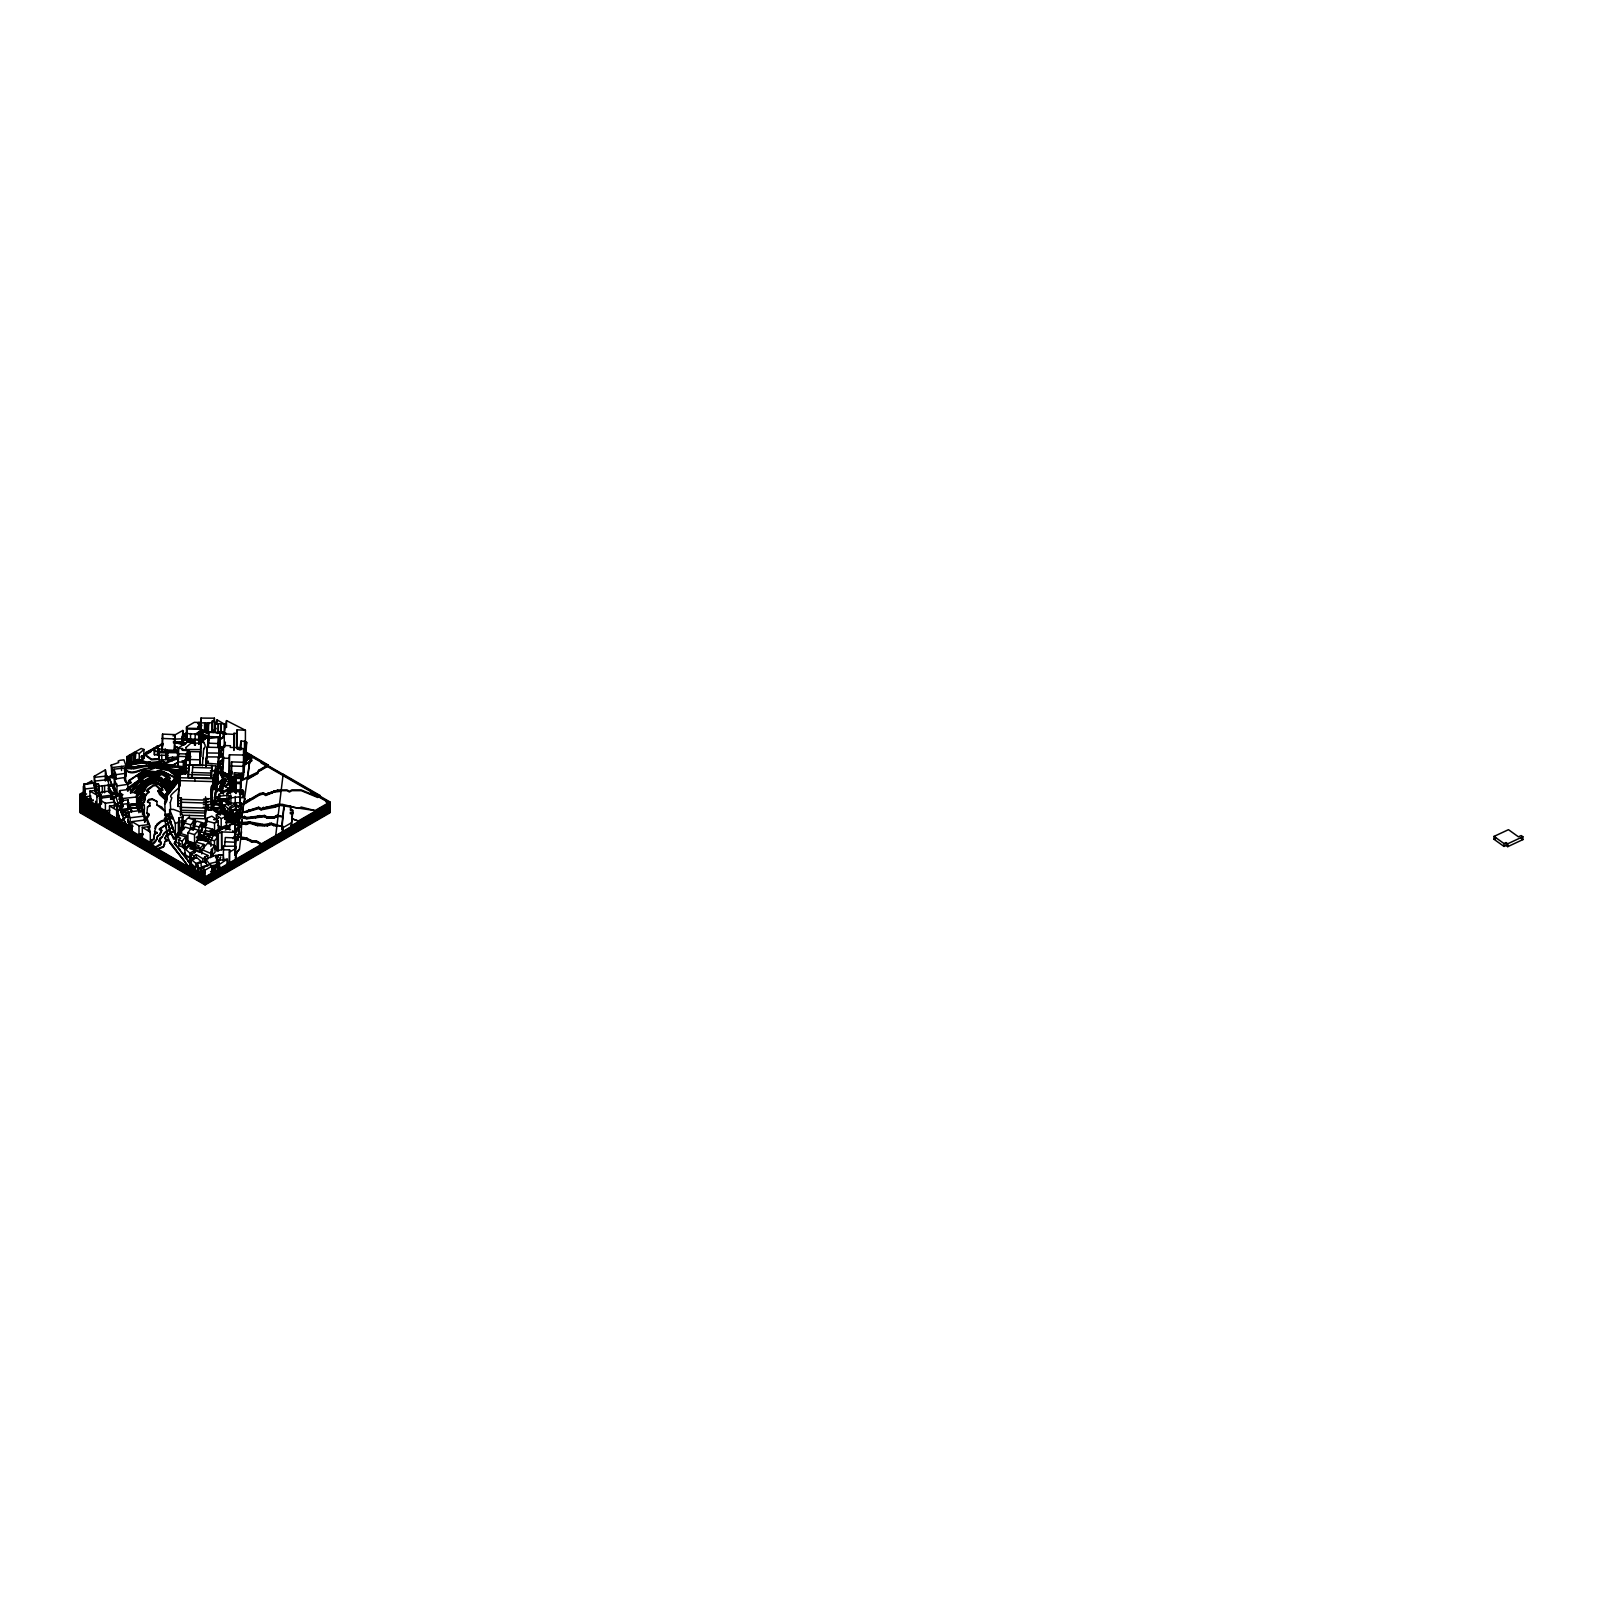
<?xml version="1.0" encoding="UTF-8"?>
<svg xmlns="http://www.w3.org/2000/svg" width="1603" height="1603" viewBox="0 0 1603 1603"><rect width="100%" height="100%" fill="white"/><g stroke="black" fill="none" stroke-linecap="round" stroke-linejoin="round"><path stroke-width="1.5" d="M139.421 806.008L137.057 804.646L139.421 806.008L139.421 808.333L137.557 808.673L136.035 805.127L128.821 806.008L128.721 808.112L128.821 804.566L136.035 803.684L137.778 807.752L130.785 808.193L129.262 805.888M141.244 809.134L141.244 806.65M141.785 811.819L142.487 805.688C135.373 802.342 145.392 796.751 140.082 803.985M144.35 807.872L144.35 805.327L141.986 803.965M144.51 807.972L143.949 813.102M147.496 806.97L149.86 805.608L147.496 806.97L146.895 813.502L149.259 814.865L146.775 819.033L146.314 817.209L149.259 814.144L147.155 812.961M149.86 806.329L149.86 802.863L147.496 801.5L148.678 799.456L152.225 798.775L156.954 801.5L152.225 799.496L148.678 800.178L147.496 802.221L149.86 802.863M156.954 804.946L161.683 806.97L165.089 811.459L156.954 804.946L156.954 801.5M164.448 844.941L164.448 843.759L163.386 847.065L158.216 849.209L80.15 803.404M190.076 865.921L194.805 868.646L190.076 866.642L190.076 859.729L192.38 858.346L190.076 859.729M190.076 866.642L190.076 865.38L194.805 867.924L194.805 871.772L194.805 870.509L80.15 804.125M222.957 773.928L222.957 775.992L227.766 775.471L227.546 773.788L222.957 773.928L222.657 780.501M141.465 755.995L143.909 756.897C134.051 766.174 158.697 762.487 163.266 761.906L165.63 763.268L175.609 759.341L167.714 760.062L167.754 751.186L177.592 751.326L177.592 753.49M199.754 725.698L199.754 727.602L197.63 727.642M199.754 722.392L199.754 723.574L197.63 723.614L199.754 722.392L199.754 728.323M208.63 731.79L212.197 731.95L212.197 722.873L208.63 722.713L207.568 732.771L200.956 731.97L200.996 727.181M214.381 722.733L214.361 718.184L200.996 718.084L200.956 722.893L204.563 722.853L204.543 732.09M236.142 783.426L236.122 790.96L239.067 791.06M201.557 729.205L200.836 733.914L190.517 733.954L187.01 733.352L186.89 729.004L201.557 729.205L200.916 748.481M189.835 751.587L189.695 765.092L189.655 759.521L199.814 759.782L200.315 751.787L189.835 751.587L189.835 759.021M200.756 750.485L200.595 756.977L200.896 731.068M178.494 757.798L177.472 758.379L177.592 751.326M154.409 754.793L154.529 747.659L157.735 747.779L157.735 751.366L157.475 754.893L154.409 754.793L154.529 747.659M241.953 819.614L240.811 838.569L246.842 839.331L251.571 842.056L256.3 842.056L261.549 845.082L261.549 843.819L329.998 804.125L325.69 801.64M166.291 755.013L166.411 749.703L158.797 748.882L158.757 757.217L158.797 748.882M212.197 731.95L212.337 730.066L214.261 730.006L214.381 718.184M200.074 764.912L200.315 751.787M166.131 755.314L166.291 751.466L158.757 751.326L158.998 759.822L161.803 759.922L161.763 755.253L166.131 755.314L166.131 759.642L161.803 759.922M166.131 759.642L166.291 755.794M166.291 755.153L167.734 755.514L166.291 755.875L166.411 749.703M234.88 845.522L235.2 824.082L229.55 824.683L229.309 828.791L219.751 827.328L219.751 832.278M185.928 759.682L183.584 761.285L183.383 766.535L177.813 766.214L178.193 756.335L185.868 756.636L185.928 764.01L183.383 766.535M235.18 787.674C228.528 791.722 239.669 787.975 232.816 786.312L232.054 780.601M138.539 801.781L138.499 803.063L141.244 798.454L138.86 799.817L138.499 802.342L138.74 805.127L141.104 806.489M176.771 780.561L165.49 794.347L166.993 795.068L166.351 797.392L160.4 791.842C167.934 783.426 145.613 777.635 144.591 790.179L141.745 792.443L144.11 793.826L142.627 800.699M144.651 799.136L144.53 800.478L145.913 794.407L148.839 791.802L147.075 789.618L153.407 785.069L155.932 784.989L160.38 789.097L158.016 791.181L159.579 794.527L165.59 800.057L166.993 795.789L165.49 795.068L176.771 781.282M144.651 799.857L144.791 796.871M206.166 766.134L206.426 761.225L208.39 761.185M218.429 766.515L218.629 756.977L206.426 756.897L206.046 763.188L217.768 764.07L218.709 762.006L218.91 766.535M182.602 742.61L185.547 743.892L182.602 742.61L182.722 739.845L182.602 742.069L185.547 743.351M186.509 728.243L186.609 726.8L194.344 722.332L198.752 722.432L198.592 728.483L186.509 728.243L186.509 734.735L186.609 732.571L182.502 735.657L186.95 733.092M195.145 734.274L200.916 735.356L201.257 730.307L195.145 734.274L195.145 745.215M144.35 805.327L141.986 804.686L144.41 801.72L142.046 803.824M144.41 802.442L144.53 799.757M222.276 775.812L223.659 745.515L230.451 745.736L230.231 747.379L241.191 747.86L244.317 749.563L243.716 772.786L244.317 749.563M235.982 779.118L231.213 778.998L231.513 761.886L243.496 762.287L243.115 779.318L243.496 774.53L238.707 774.389M243.716 755.033L229.429 754.793L229.069 776.092L229.429 771.103L231.654 771.123L231.213 776.834L233.257 776.894L232.054 779.278M231.453 773.488L231.213 778.277L235.982 778.397M178.354 760.243L178.735 748.421L182.702 748.501L182.542 750.364L188.493 750.545L188.072 760.523L188.493 750.545M177.813 766.214L178.193 759.942M178.735 753.47L177.572 757.598M212.197 722.873L212.337 720.969L214.261 720.929M218.509 737.4L218.008 743.552L208.15 743.151L208.49 738.522L218.509 737.4L218.509 745.555M202.379 765.873L202.9 758.059M205.825 766.394L206.426 758.139M157.475 754.893L157.735 747.779M234.539 839.772L235.2 824.082M240.47 782.324L240.791 778.477L236.142 778.397L236.122 782.164L240.47 782.324L240.089 805.267L240.65 791.301L235.14 791.101L226.985 793.345L226.985 801.921L229.069 804.446L229.069 795.869L226.985 793.345M240.47 791.842L241.632 773.287L234.419 772.706L234.479 783.466L240.891 783.607L241.632 773.287M201.477 736.518L200.836 740.185L187.01 739.624L186.89 734.855L182.922 735.997L186.89 735.577L186.609 726.8M239.408 797.513L243.255 797.613L243.496 791.161L237.705 791M243.255 797.613L243.496 791.161M202.9 758.78L203.721 748.381M206.426 763.369L207.027 747.218L219.351 747.499L217.888 769.801M206.547 759.421L207.248 748.481M234.539 832.358L221.615 831.917L221.675 849.73L216.946 850.872L217.227 830.434L219.771 830.254L219.751 827.328M216.946 850.872L217.227 847.727M222.957 778.277L221.094 775.251L223.659 756.756M230.171 776.193L231.153 784.528L230.171 776.193L227.666 774.61L230.031 773.247L229.309 771.564L229.069 773.788M235.18 788.395L232.816 787.033L232.054 781.322M181.339 806.509L177.813 806.389L179.736 773.968L185.026 774.129L185.868 764.972L201.036 765.433M179.736 779.739L177.813 800.618L181.339 800.739L180.458 809.355L181.379 808.874M178.654 794.226L177.813 803.504L181.339 803.624L180.538 815.166L180.538 812.28L205.224 813.042L206.026 801.5L211.315 801.66L213.259 777.896L215.022 777.936L215.864 768.779M179.316 787.273L179.736 782.625M177.813 806.389L178.654 797.112M206.026 798.615L206.026 804.385L211.315 804.546L211.315 798.775L206.026 798.615L205.885 803.023L181.199 802.261L181.339 797.853L177.813 797.733M185.407 772.947L185.868 767.857M185.567 774.129L185.868 770.742M188.272 774.53L189.174 764.731L212.097 765.453L211.195 778.116L188.272 777.415L188.272 774.53L211.195 775.231L212.097 765.453M188.272 777.415L189.174 764.731M192.841 764.851L191.939 777.535L192.14 775.371M189.354 815.426L189.354 818.311L205.224 818.812L205.986 804.886M203.321 804.626L208.029 804.766L207.789 809.876L211.315 809.996L211.796 804.886M210.714 794.988L211.496 786.492L215.022 786.592L215.864 774.55M210.714 797.873L211.496 786.492M211.957 785.33L211.756 793.144L212.097 786.512M212.918 778.737L179.396 777.695L179.396 780.581L212.918 781.603L215.864 765.893L210.915 765.733M211.315 804.546L213.259 783.667L215.022 783.707M206.026 807.471L211.315 807.631L213.259 775.01M215.864 771.664L215.022 780.821L213.259 780.781M211.496 789.377L215.022 789.478L215.864 765.893M235.962 793.545L236.102 789.818L242.654 789.918L242.654 792.082M235.962 792.824L236.102 791.261M207.248 749.202L208.19 738.783M203.721 749.102C208.51 743.912 199.674 740.967 204.322 742.409M218.709 762.006L218.429 760.022M220.212 752.188L221.855 753.43L221.855 757.037L220.112 756.716L221.935 746.597L221.815 750.745L222.016 749.503M220.112 756.716L220.673 755.314M229.369 770.863L231.654 771.845L231.453 774.209M241.191 748.922L237.144 748.361M241.231 774.81L240.911 778.036L236.142 777.816L236.142 774.63L241.231 774.81L240.911 787.554M229.069 795.869L230.892 795.93L230.692 797.953L240.089 796.691M235.32 805.107L235.14 806.69L235.32 796.511M281.787 825.986L282.769 829.633L281.787 825.986L283.871 806.089L290.744 806.329L290.744 809.936M281.787 829.593L283.871 808.253M198.852 733.493L205.024 735.396L201.457 737.781M198.612 742.95L204.984 739.344L204.162 734.875M241.953 819.794L241.492 822.519L232.655 820.776L225.923 822.7M239.067 826.847L241.171 826.707L241.772 819.594M259.866 794.246L263.413 793.385L265.777 794.928L277.6 790.66L287.057 790.66L289.422 792.022L291.786 790.66L301.244 790.66L317.815 797.493L320.019 795.489L283.15 774.189L275.736 835.464M282.769 829.633L282.569 831.516L282.769 826.026M223.659 759.642L222.276 774.369L229.069 774.65M229.409 852.115L229.65 849.83L223.438 849.85L223.418 846.264L235.541 846.184L235.621 848.528L229.409 852.115L229.409 862.935L229.65 849.83M290.744 806.329L290.323 810.116L292.668 810.196L292.668 813.803L290.323 813.723M290.323 813.002L292.668 813.082L291.265 826.507L292.668 810.196M229.309 780.561L228.928 776.193L229.449 779.339M208.15 747.218L208.731 732.331L220.372 732.751L219.871 744.413M208.23 743.271L208.731 739.043M208.23 743.992L208.731 732.331M222.016 749.262L219.651 745.155L220.372 732.751M219.411 754.011L218.289 758.88M247.724 777.956L250.509 754.632L250.87 758.94L250.87 757.678L246.541 754.171M243.856 803.323L249.567 761.746M229.309 776.954L229.089 782.424L229.309 776.954L222.657 776.894L222.076 783.506L222.657 779.058L223.899 779.058L222.957 778.337M229.089 781.703L229.57 783.907L227.886 784.889L229.57 783.186M162.023 750.485L162.564 734.114L174.907 734.635L174.366 750.985L164.508 750.585M162.023 749.763L162.564 745.455M174.366 750.985L174.907 734.635M242.654 789.918L242.313 792.643L235.962 791.381M229.089 778.818L222.076 779.9M225.302 782.004L225.442 780.821L227.065 781.603M239.448 849.249L237.525 851.453L239.448 849.249L241.532 831.697M164.448 844.48L164.728 841.655L167.093 840.293L164.849 838.068L166.692 834.582L174.066 831.196L169.637 820.235M236.082 807.311L236.302 805.568M154.589 831.616L156.954 832.999L154.589 831.616L156.954 824.082L161.102 820.996L169.637 818.071M142.326 837.868L142.326 827.408L148.398 826.687L150.281 831.957L150.341 842.497L153.708 839.311L154.589 833.64L156.954 832.278M153.708 839.311L154.589 833.64M164.728 841.655L167.093 841.014L167.213 839.451M219.811 799.777L219.531 805.087L221.374 807.311M219.811 799.055L213.84 800.979L213.84 802.241L223.458 798.655L219.19 799.296M235.781 803.303L229.77 806.99L230.511 813.002L227.967 812.781L224.36 809.715L224.36 805.387L229.73 802.802L235.781 803.303L235.661 808.553M238.526 825.264L232.475 823.02L239.007 822.599L238.526 828.871L239.448 818.532L225.141 818.412M237.825 825.064L239.448 819.253L224.781 819.313M245.379 750.244L246.662 742.349L244.498 741.327L241.071 741.047L239.588 749.663M84.678 791.421L80.15 794.026L80.15 812.781L205.084 884.916L329.998 812.781L329.998 801.961L315.05 810.597L301.244 807.05L298.879 808.413L282.328 804.305L277.6 804.486L261.049 808.593L258.684 807.231L231.233 815.967L225.342 815.286L225.342 816.548L228.407 817.77L242.093 815.506L243.856 802.602L242.474 812.14M235.801 837.968L235.16 855.301L235.801 837.968L225.302 837.527L224.6 846.103M213.66 770.522L217.768 770.562L218.709 767.777M208.43 732.27L208.63 722.713M141.244 799.176L142.427 794.066L140.062 792.704L143.669 788.936L140.062 793.425L142.427 794.787L141.405 797.392M246.381 756.255L245.6 760.984L248.425 758.179L246.381 756.255L248.425 758.9L245.6 761.706M246.662 742.349L245.379 763.208L245.419 730.267L226.524 720.609L224.26 733.833L224.26 745.335M224.38 774.89L223.679 772.265L222.276 772.205M223.538 773.848L223.679 772.265M233.878 750.464L234.058 733.312L236.523 733.453L237.144 729.826L245.419 730.267M224.64 747.279L225.382 742.149M240.751 806.549L241.392 802.903L236.302 802.682L236.022 804.786L240.751 806.549L240.751 810.156L238.667 810.136M240.751 810.156L241.392 802.903M154.93 828.37L155.531 825.986M156.954 838.449L157.435 836.005L159.799 834.622L157.435 836.726C156.593 844.46 147.216 847.526 156.954 839.171M235.561 830.895L234.479 836.566L237.765 836.786L238.867 831.115L235.561 830.895L235.561 834.502L238.867 834.722L238.867 831.115M234.84 838.289L235.561 833.78M234.479 840.172L237.765 840.393L238.867 834.001M223.899 778.517L216.746 785.109L218.048 777.174L216.245 776.173L217.928 775.03C223.198 765.332 224.66 763.749 217.928 775.211M214.461 797.553L218.048 777.715L216.245 775.451L217.928 774.489L216.245 776.714M220.913 813.963L212.918 808.333L218.048 781.322L216.385 780.34M220.453 815.085L212.918 809.775L215.724 794.707M187.23 756.416L187.23 755.694M204.563 722.853L208.59 722.933M217.928 775.752L218.469 771.865L216.124 771.744M142.366 811.479L142.927 809.074M159.799 835.343L161.683 830.254L159.318 828.891L170.76 821.558L169.637 818.792M160.5 832.318L160.12 833.901M227.325 790.079L230.732 794.106M227.325 790.8L219.03 794.327L219.19 799.837L225.963 799.096M230.612 790.68L230.912 789.658M217.006 859.629L218.409 854.72L223.358 855.08M220.352 857.365L219.611 860.43L217.006 860.17L218.409 854.9M220.352 858.086L220.653 857.064M223.859 784.628L224.961 782.925M158.917 841.495L159.799 838.088L162.163 836.726L158.917 841.495L161.282 842.857L160.5 844.681L156.192 847.306L80.15 802.682M144.43 783.987L138.379 792.964C142.527 793.425 140.022 798.494 137.437 798.995L139.802 796.911M139.802 797.633L140.743 795.048L138.379 792.964M144.11 793.826L143.088 798.234L143.108 797.132M144.791 797.593L145.913 794.407M162.163 837.447L164.488 832.598L172.703 827.088L169.637 819.514M221.495 770.843L221.294 772.225L222.456 769.881M170.299 802.642L171.842 797.673C165.309 795.188 188.473 785.33 176.771 782.284M228.728 791.541L230.912 788.936L229.85 792.684M231.253 788.576L232.275 783.887L229.61 783.025L225.262 786.792M243.856 802.782L245.379 798.835M167.213 840.172L164.849 838.79L166.692 835.303L174.066 831.196M219.03 757.177L220.673 754.592M219.03 757.898L220.172 756.175M237.124 851.594L235.741 856.042L237.124 851.774M217.066 822.7L217.607 820.556M166.993 797.953C159.999 811.058 170.82 798.915 165.49 797.232L176.771 783.446L165.49 797.953L166.993 798.675M136.135 793.525L145.232 780.921C154.529 773.448 164.127 784.388 168.676 788.275C163.225 781.583 154.509 773.808 145.232 780.2L136.135 793.525L138.339 795.328M158.957 759.361L151.443 759.802L145.132 755.253L145.973 752.428L158.437 745.816L156.653 746.257M145.132 755.253L145.973 752.428M143.669 789.658C146.454 774.169 163.766 782.665 167.293 792.142C162.945 783.146 147.877 776.854 144.25 787.554M219.912 786.051L220.893 783.687L222.977 784.789L220.473 786.352L220.473 789.958L220.473 786.352M138.379 793.685L142.767 788.416C143.989 779.339 154.97 776.533 161.683 782.224L168.014 790.539L161.683 782.945C157.014 778.076 147.095 780.32 144.731 783.366M160.5 844.681L161.282 842.136L159.098 840.413M145.913 795.128L148.839 791.802M218.228 732.811L218.329 723.654L224.2 723.995L217.066 719.887L215.343 723.474L215.343 732.411L218.329 732.611L218.329 723.654M218.329 732.611L224.2 732.952M141.084 785.991L143.489 780.36L141.124 778.998L146.895 775.672L160.641 778.657L169.337 787.474L163.005 780.741L158.116 778.116L146.895 776.393L141.124 779.719L143.489 781.082L141.084 785.991L134.412 793.064M140.182 784.749L141.886 780.581C136.536 777.695 145.332 774.129 148.117 774.249L161.302 777.555L169.998 785.951L158.777 776.994L148.117 774.97C145.332 774.85 136.536 778.417 141.886 781.302L140.182 784.749L130.464 792.804M214.742 730.567L215.824 728.103M213.159 732.371L215.824 728.824M218.569 763.609L223.478 758.459L222.917 760.062M163.386 847.065L164.448 844.22M144.11 794.547L141.745 793.164L142.226 791.541M181.7 824.162L183.023 827.429L179.015 828.531L179.857 832.678M177.733 837.147C182.522 833.019 178.274 830.775 181.8 832.378M177.733 837.688L179.937 833.44L179.015 817.851L183.023 816.749L181.219 812.26L173.264 809.355L169.637 809.575L169.637 820.956L175.348 835.043L180.077 832.418L179.015 817.851M142.226 792.263L144.591 790.9C146.875 781.503 160.661 780.521 162.765 790.479M130.464 792.082L140.182 784.027M188.112 752.268L187.311 753.751L187.311 750.144L181.7 749.623M215.503 772.886L216.966 769.821L216.124 772.466L221.194 772.846M215.503 773.608L216.124 771.925L218.469 772.045M179.436 829.993L181.961 830.534L179.436 829.813M177.532 834.101L178.634 831.977L180.017 832.759M178.634 831.977L175.128 838.79M205.545 829.172L205.545 820.736L207.007 818.171L211.856 816.147L218.268 820.916L218.268 829.352L214.542 831.536L210.033 830.354M134.412 792.343L141.084 785.27M122.93 814.825L126.918 815.787L120.586 821.698L123.651 818.672M86.602 793.906L80.15 797.633L120.586 820.976L126.918 816.508M136.676 784.027C133.851 790.78 126.998 793.745 136.676 784.027L140.403 780.701L139.04 777.195L143.268 774.169L148.979 773.027L158.978 775.051C161.282 771.324 171.481 777.515 164.989 779.238L170.8 784.268L176.771 776.233L169.257 770.803L155.391 767.877L151.443 769.26C142.847 766.735 133.069 777.395 126.216 770.362C134.472 775.812 142.567 766.254 151.443 768.538L155.391 767.156L169.257 770.081L176.771 775.511L171.641 782.504L167.774 780.12L170.138 778.036L165.43 773.728L159.659 771.985L152.225 773.167L149.86 771.804C145.653 771.424 135.333 773.848 139.08 779.96L132.027 786.813L126.897 789.257M150.281 841.695L153.708 838.589M139.08 779.96L126.897 788.536M160.5 833.039L161.683 830.254M206.547 752.929L218.369 753.109L221.815 750.024M193.522 842.837L192.62 845.122L193.522 842.837L187.932 841.174M247.724 777.776L247.724 779.218L257.482 773.588L258.684 770.282L267.982 764.891L244.017 750.885M247.724 778.677L257.482 773.047L258.684 770.823M257.482 773.588L258.684 770.282M177.532 833.921L173.625 839.211L170.72 832.298M124.533 767.977L125.294 779.559L124.533 767.977L113.953 769.2L113.953 777.856M193.182 867.544L174.406 843.519L176.631 839.09L174.406 842.978L180.277 849.871M136.676 784.749L140.403 780.701M148.839 792.523L146.474 791.161L153.407 785.791L155.932 785.71L160.38 789.818M213.159 732.551L214.742 731.108M155.531 826.707L161.102 821.718L169.738 819.053M216.104 791.241L215.423 792.643L220.753 787.113M216.104 792.503L219.892 789.237M172.703 827.088L162.985 834.462M198.932 826.928L202.359 822.7L196.788 821.177L193.342 825.405L198.932 826.928L198.932 834.201L202.359 829.973L202.359 822.7M202.359 829.252L199.674 833.32M201.417 825.966L203.561 823.341M203.561 825.144L203.561 823.702L200.816 824.804M199.654 831.476L203.501 826.747L212.738 829.252L212.738 832.859L210.614 835.464L205.444 834.061L203.701 836.185L199.654 835.083L199.654 831.476L203.701 832.578L205.444 830.454L210.614 831.857L212.738 829.252M211.396 833.78C224.5 833.139 206.366 837.347 212.738 832.137M174.246 778.617L176.771 775.511L173.525 777.255L163.867 771.905L158.056 771.063L153.628 772.365L148.478 770.983L141.345 772.345L128.581 781.362L130.945 782.725L128.581 780.641L144.29 770.582L155.691 771.704L160.5 770.382L173.525 776.533L176.751 774.81L176.771 782.725M169.998 785.23L176.771 776.954L173.284 774.189M169.337 786.752L176.771 777.675M168.676 788.275L176.771 778.397M168.014 789.818L176.771 779.118M167.293 791.421L176.771 779.839M165.49 796.15L176.771 782.004M166.993 795.068L166.993 797.232L165.49 796.511L176.771 782.364M182.241 846.785L182.241 841.094L185.808 836.826L178.494 834.782L176.39 836.866L176.39 842.557L180.578 843.839L178.915 845.743L182.241 846.785L185.808 842.517L185.808 836.826M175.348 835.043L175.348 823.661L180.077 821.017M216.906 846.564L214.461 849.37L214.461 840.794L216.906 837.988M178.915 845.743L178.915 840.032L180.578 838.129L176.39 836.866M210.875 846.244L210.875 839.812L212.518 837.968L208.61 836.706L208.61 843.138M192.42 845.823L188.393 844.861L186.689 848.829L183.063 847.767L183.063 845.603L186.89 841.375L194.584 843.479L192.42 847.987L194.584 845.643L194.504 834.622L198.532 830.294L191.559 828.03L187.932 832.658L187.932 841.896L194.504 843.859L198.532 839.531L198.532 830.294M196.768 846.624L194.805 848.768L194.805 844.44L196.768 842.296L203.922 844.4L203.922 848.728M201.778 853.958L201.778 849.59L207.548 843.298L215.083 845.603L215.083 852.155L211.416 856.162L212.478 856.483L212.478 849.931L211.416 849.59L211.416 856.162M229.95 787.093L230.451 790.94L231.012 785.23M229.95 790.7L231.533 788.977L231.153 783.807M211.416 849.59L215.083 845.603M221.314 767.496L218.95 765.412L223.158 762.126L218.95 766.134L221.314 767.496L218.589 769.22M211.155 855.742L212.478 849.931M210.474 857.645L211.155 851.353M183.604 829.432L183.604 822.66L187.912 817.991L195.185 819.854L195.185 824.383M190.617 829.332L190.617 824.804L195.185 819.854M192.14 829.933L195.185 826.627L193.342 826.186M190.076 848.809L194.805 846.083L192.42 847.266L188.393 846.304M199.654 834.361L203.701 835.464L205.444 833.34C219.851 833.48 190.937 843.799 198.532 838.81M232.275 783.887L231.533 788.977M161.683 830.975L159.318 829.613L170.76 821.558M216.746 783.867L222.476 779.419M219.811 782.464L222.476 780.14M250.87 757.678L251.571 759.982L243.355 765.513M244.317 767.296L244.778 764.811L251.571 760.523M249.888 762.467L251.571 760.704M249.567 763.188L251.571 759.982M212.538 836.706L217.447 831.656M218.569 762.888L222.717 759.782M201.758 850.892L200.255 852.395L200.255 848.067L203.922 844.4M220.753 787.654L216.104 791.782M117.921 810.337L119.924 808.493L118.682 805.227L124.974 822.479L123.651 819.393L120.586 821.157L127.378 824.904L129.522 823.661L128.06 819.694M117.921 811.058L120.686 808.593L120.225 806.61L122.89 806.289M120.686 807.872L117.921 810.878M213.5 833.961L214.141 833.159L213.5 834.502M167.754 751.907L174.747 752.007L176.23 750.625M134.993 760.924L139.261 762.507L139.261 753.63L143.909 749.483L141.204 748.481L134.993 752.047L134.993 762.988L128.46 764.711L127.639 767.516L131.466 768.639L131.466 767.196L150.642 764.811L168.776 767.076L178.033 762.347L171.16 766.434M139.261 762.507L143.909 758.339L143.909 749.483M217.126 732.531L221.074 731.85L226.143 733.352M220.893 787.293L222.977 788.395L223.178 781.903L224.801 780.801L229.55 781.883L225.081 785.871L222.396 784.608L222.396 788.215M139.281 778.617L143.268 774.89L148.979 773.748L158.978 775.772L161.883 774.489L167.353 777.876M208.61 836.706L211.195 834.422L218.128 836.586M185.968 754.151L189.274 751.246M185.968 754.873L189.274 751.947M138.199 776.714L145.432 772.686L157.294 774.069L159.659 772.706L167.794 775.812L170.138 778.757L167.774 780.12M128.881 764.871L128.881 755.855L135.814 753.27L133.931 752.528L128.46 755.694L128.46 764.711M134.993 762.988L135.814 753.27M127.278 756.376L127.078 766.234L127.278 756.376L126.797 765.793L137.918 759.241M217.888 769.079L221.314 766.775M156.192 846.584L160.5 843.959M127.639 767.516L128.46 763.99L134.993 762.267L135.814 761.565L133.931 760.824L134.993 760.203L139.261 761.786L143.909 757.618L141.204 756.616L162.905 744.093M127.398 765.032L127.639 766.795L133.309 768.979L150.642 765.352L168.776 767.797L171.16 766.254L168.776 768.338L158.296 766.194L149.079 766.975L149.079 765.533L138.98 766.074L133.309 768.258L131.466 767.196M222.396 784.608L224.921 782.585L223.178 781.903M196.828 840.633L209.993 834.582M238.967 805.688L259.866 793.525L263.413 792.844L265.777 794.206L277.6 790.119L287.057 789.938L289.422 791.301L291.786 789.938L301.244 789.938L317.815 796.771L320.019 795.489M243.816 804.285L259.866 794.787L263.413 794.106L265.777 795.469L274.053 792.062L280.785 791.381L280.785 789.938M227.927 792.744L234.84 788.896L235.901 792.443M217.788 783.847L216.746 784.408L222.476 779.96M205.545 820.736L214.542 823.1L218.268 820.916M228.728 788.656L230.451 787.333M230.451 790.94L228.728 792.263L228.768 788.416L223.538 785.61L220.192 787.614L220.192 791.221L222.597 792.583L221.334 793.345L221.334 789.738L222.597 788.977L220.192 787.614M206.366 737.26L208.35 735.557L208.35 736.999M202.138 740.726L201.116 741.388L208.35 736.278L201.557 735.476M127.378 824.904L129.522 824.383M221.955 808.734L217.988 804.506L213.439 804.946L213.439 803.684L217.988 803.243C218.89 805.067 223.899 804.405 220.753 802.582L221.735 802.161L220.453 800.879L229.409 798.174M224.741 800.538L229.409 798.895M238.967 806.409L259.866 794.066M243.816 803.744L245.66 802.442A20.939 12.103 0 0 1 252.753 798.354M229.189 829.152L229.189 825.545L232.535 823.281L239.248 826.627L235.922 828.871L235.922 832.478L232.555 830.815M224.801 783.687L223.178 784.789L223.699 782.865M201.237 740.786L206.366 737.801M120.485 799.777L121.768 800.859L115.616 804.666L113.953 800.338M117.219 804.466L120.966 802.021M115.616 805.928L118.181 802.963M179.015 829.252L183.023 828.15L183.023 816.749M214.982 832.859L223.739 827.549L214.141 833.881M216.425 832.037L227.325 826.487M222.196 789.478L220.192 790.68L221.635 791.481M220.192 791.221L222.196 790.019M115.636 777.355L112.03 777.796L111.188 765.152L118.702 762.567L118.181 761.104L120.085 760.303L123.932 759.842L126.036 765.893L126.036 776.153M98.825 786.372L94.617 786.893L94.276 776.293L105.377 769.881L107.421 780.761M83.717 784.188L93.154 782.625L94.978 787.834L84.899 788.997L83.717 784.188L84.438 794.006L83.336 794.066L83.336 786.272M173.064 735.997L182.782 730.467L183.543 741.267L182.161 741.307L182.161 736.919L183.543 736.859M143.749 754.432L162.905 743.371M150.922 751.727L141.204 757.337L143.909 758.339M105.838 778.657L115.376 772.967M126.076 766.795L137.918 759.962M94.276 785.891L97.963 783.747M105.738 779.258L115.376 773.688M124.934 768.178L137.718 760.784M84.418 792.283L80.15 794.747L89.928 800.398L93.315 799.937M105.738 779.98L114.334 775.03M129.282 766.394L124.593 769.5L125.294 779.559M133.47 763.97L137.818 761.465M84.418 793.004L80.15 795.469L100.288 807.111L99.486 805.107M182.682 736.278L186.95 733.813M199.754 726.419L201.738 725.277L199.754 725.838M84.418 793.725L80.15 796.19L109.505 813.142M84.458 794.427L80.15 796.911L120.365 820.856L118.061 813.783M183.363 738.462L186.249 738.422M84.458 795.869L80.15 798.354L130.344 827.348L132.408 826.146M183.363 739.003L193.943 741.888L187.711 741.808L186.309 740.466L186.068 734.915L186.068 736.358L182.562 736.779L182.782 730.467M84.338 788.676L84.338 796.451L80.15 799.075L131.907 828.891M183.363 739.724L193.943 741.347M198.612 732.13L202.92 729.646M198.612 732.852L202.92 730.367M198.612 733.573L202.92 731.088M198.612 734.294L202.92 731.81M198.612 735.016L202.92 732.531M198.612 735.737L202.92 733.252M80.15 794.026L89.247 799.296L91.331 798.094M198.612 736.458L202.92 733.974M91.331 798.815L89.247 799.296M198.612 737.18L202.92 734.695M95.96 792.623L98.404 792.363L99.126 795.348L101.27 795.108L97.342 796.831L101.27 794.387L99.126 794.627M198.612 737.901L202.92 735.416M198.612 738.622L202.92 736.138M198.612 739.344L202.92 736.859M198.612 740.065L202.92 737.58M198.612 740.786L202.92 738.302M198.612 741.508L202.92 739.023M198.612 742.229L202.92 739.744M130.945 782.725L128.581 784.087L126.216 782.725L130.945 782.004M198.612 743.672L202.92 741.187M109.305 792.684L110.827 791.601L113.192 793.144L116.378 791.521L113.192 793.685L109.305 792.684L108.062 788.075M198.612 744.393L202.92 741.908M114.955 793.245L111.048 792.623M113.953 800.518L111.048 793.164L113.192 794.407L114.955 792.343M97.523 804.786C105.878 799.516 95.318 809.876 95.619 801.28M115.616 804.486L113.052 798.895L121.327 793.685L121.527 803.163M110.527 799.296L120.465 794.507M223.198 736.939L218.91 740.125L223.198 737.661L223.198 734.194M115.616 805.387L117.219 805.007M181.72 773.768L171.541 772.806L171.541 769.921L187.13 771.905L171.541 770.642L176.771 774.79M164.989 779.238L167.353 777.154M132.668 804.806C136.175 804.005 130.645 806.069 128.821 805.287L130.785 808.914M158.016 791.181L160.38 789.097M160.4 791.842L162.765 789.758M246.301 758.039L246.061 757.438M130.344 828.07L132.408 826.867M230.031 773.247L227.806 775.551M231.814 778.437L233.257 776.894M139.501 834.081L140.283 833.62M241.632 779.94L257.482 772.325M241.632 780.661L257.482 772.866M258.684 771.003L267.982 765.433L244.017 751.607M220.292 796.19C215.924 796.711 211.195 798.314 219.05 798.114M258.684 771.544L267.982 766.154L267.982 764.891M214.461 797.733L219.05 797.573M154.589 834.361L156.954 832.999M234.278 790.8L236.122 789.738M234.278 791.521L236.122 790.459M164.548 818.171L166.512 817.79L169.778 829.052L166.912 832.137L166.912 830.695M170.74 833.8L167.353 835.664L169.958 842.938L188.833 866.882M221.074 805.027L213.439 804.225M222.016 804.466L220.453 800.157L223.919 799.015L228.528 803.484L228.528 805.648M230.071 810.537L229.77 810.597M230.071 811.258L230.511 813.002M274.053 791.341L268.142 793.385M234.439 815.807C237.124 811.439 254.837 812.481 242.414 811.839M246.241 811.699L258.684 807.952L261.049 809.315L277.6 805.027L315.05 810.597M239.749 823.04L237.384 821.497C221.895 824.663 223.077 820.315 237.384 820.055L239.087 821.037M246.241 812.24L258.684 808.493L261.049 809.856L275.235 807.111L278.942 805.748L278.942 804.305M226.263 819.093L240.23 816.408L246.842 817.51L264.595 815.446L266.96 816.829L274.053 816.829L277.359 815.446M224.781 818.592L227.386 818.933L227.386 820.375L240.23 817.67L246.842 818.772L264.595 816.708L266.96 818.091L274.053 818.091L277.359 816.708L277.359 815.266L283.01 816.348M191.659 848.628L194.805 846.805L193.963 845.603M264.595 816.167L246.842 818.051L244.478 816.688L230.051 819.454M241.853 822.559L249.808 821.978L264.194 824.583L271.308 823.221L282.108 826.467L273.672 825.124M257.883 816.408L246.842 818.231L244.478 816.869M239.087 823.201L241.492 823.782L241.853 822.379L241.853 823.822L246.04 824.483L249.808 823.241L257.482 825.625L267.34 825.846L271.308 824.483L275.997 826.126L275.997 824.683M232.655 837.888L235.02 836.526M232.655 838.609L235.02 837.247M203.962 869.487L205.084 870.128L211.856 866.201L210.594 864.558L201.898 866.742L201.898 873.595L203.962 876.34L203.962 869.487L201.898 866.742M215.423 866.682L213.76 866.802L215.423 866.682L215.423 871.01L213.92 871.872L213.76 866.802M219.932 864.077L227.165 859.128L218.329 860.43L219.932 868.405L218.329 860.43M282.569 827.909L291.265 822.9M218.048 868.906L217.487 864.638L210.614 865.981L212.177 868.205L219.23 865.199L219.23 868.806L217.487 868.245L216.285 855.14L205.745 858.867L205.745 863.195M298.298 820.996L291.966 818.732L298.298 820.996L329.998 802.682L261.069 762.888M291.265 825.785L329.998 803.404L310.621 792.223M329.998 804.846L205.084 876.981L80.15 804.846M329.998 805.568L205.084 877.703L80.15 805.568M329.998 806.289L205.084 878.424L80.15 806.289M329.998 807.01L205.084 879.145L80.15 807.01M329.998 807.732L205.084 879.867L80.15 807.732M329.998 808.453L205.084 880.588L80.15 808.453M329.998 809.174L205.084 881.309L80.15 809.174M329.998 809.896L205.084 882.031L80.15 809.896M329.998 810.617L205.084 882.752L80.15 810.617M329.998 811.338L205.084 883.473L80.15 811.338M329.998 812.06L205.084 884.195L80.15 812.06M167.353 835.123L170.72 833.199L169.778 830.494M228.768 788.416L223.659 791.261L221.334 789.738M192.38 859.068L185.808 856.102L184.345 848.147L188.693 845.743L194.564 849.269L194.564 852.916M212.918 808.333L218.028 811.399L225.342 809.114L224.36 808.273M220.833 811.779L218.028 811.94L220.833 811.96L225.342 809.114M194.564 849.269L207.809 855.461L207.809 859.108M184.345 848.147L189.855 853.077L193.682 850.993L195.306 851.995L191.278 854.179L191.338 863.696L195.847 867.764L195.847 863.436L191.338 859.368L196.648 857.405L201.136 861.492L201.136 865.82M192.38 858.346L185.808 855.381L184.345 852.916M204.924 857.024L205.404 862.795L204.924 857.024L207.809 855.461M191.278 854.179L193.983 855.842L196.227 854.619L202.84 858.687L202.84 862.334M202.84 858.687L205.404 857.304M225.262 830.053L229.369 827.909M142.727 761.565L146.314 762.948L163.266 761.185L165.63 762.547L175.609 758.62M188.192 765.172L189.695 764.371M158.216 848.488L163.386 846.344M167.594 836.786L165.75 825.465L167.894 824.363M200.575 838.409L196.428 837.167L200.575 838.229L200.575 839.671L203.1 838.409L209.031 839.471L198.411 836.285M235.861 808.533L229.91 811.338L233.136 813.603L240.47 811.779M235.861 809.255L229.91 812.06L233.136 814.324L240.47 812.501L240.47 808.894L235.861 805.648L229.91 808.453L233.136 810.717L233.136 814.324M233.136 810.717L236.302 809.234L237.685 810.196L237.685 813.803M237.685 810.196L240.47 808.894M1494.016 836.405L1508.463 829.673L1518.442 836.826L1521.187 835.544L1522.85 836.726L1522.85 839.611L1507.722 846.665L1506.059 845.462L1506.059 842.577L1503.995 843.539L1494.016 836.405L1494.016 839.291L1503.995 846.424L1506.059 845.462M1494.016 839.291L1496.08 838.329M1506.059 842.577L1507.722 843.779L1522.85 836.726M145.132 754.532L151.443 759.081L158.957 758.64M223.739 828.27L230.031 825.505M110.527 798.575L112.551 796.711M222.056 805.227L222.056 803.063L221.014 805.628L222.056 805.227L220.753 804.025L221.735 801.44M220.753 804.025L220.453 800.157M216.345 821.678L216.345 814.965L222.797 812.12L226.444 816.308L226.444 825.244L221.194 827.569L217.968 825.124M216.345 814.965L221.194 818.612L226.444 816.308M227.766 804.906L230.391 803.784M219.531 804.906L221.374 808.573C223.659 813.062 231.934 811.779 223.198 813.863M171.16 766.975L186.97 768.057M185.828 767.256L177.452 770.602L187.13 771.364M177.452 771.143L186.97 768.779M127.479 790.98L128.881 790.459M185.828 766.535L177.452 769.881L169.076 769.019L187.13 771.183M200.816 826.246L206.627 824.162M200.816 826.968L206.627 824.884M195.847 863.436L201.136 861.492M218.028 811.399L218.028 812.661L223.518 811.519L235.461 814.484M216.385 778.898L218.048 779.88L212.999 806.73L215.624 808.072L223.017 806.569L221.014 804.906L222.056 804.506L220.453 801.6L223.919 800.458L227.766 804.185M215.624 808.613L223.017 807.291M216.946 833.56L221.675 832.418M221.014 803.464L223.278 805.327L228.528 803.484M214.061 819.434L218.068 818.091M214.061 819.794L218.068 818.452M221.374 808.032L215.624 808.794L212.999 807.271M213.259 806.71L212.999 807.992L215.624 809.335L221.374 808.573M205.565 822.82L200.435 824.283M205.565 823.541L200.435 825.004M199.754 726.56L201.677 725.959M223.198 813.322L226.043 812.501L223.518 810.978M223.198 814.043L235.461 814.304L235.461 815.747M223.198 814.584L242.093 814.965M252.172 809.655L258.684 807.772L261.049 809.134M231.233 816.688L234.439 815.626M216.726 863.937L217.287 859.468L217.207 868.265M217.367 856.663L215.563 857.084L217.287 859.468M216.425 867.163L216.726 859.609M198.191 870.309L197.149 864.458L200.936 862.214L204.823 861.332L207.909 865.88L198.712 867.944C196.307 858.988 198.892 878.885 197.49 866.141M197.49 870.469L198.712 872.272L203.3 871.251M205.364 872.413L201.257 873.334L200.475 872.132L200.475 868.525L204.583 867.624M225.342 815.827L228.407 817.049M225.342 816.007L231.233 816.508M127.078 765.513L142.727 762.828L184.405 767.256L184.405 768.518M133.33 763.97L127.479 764.791M152.025 766.675L143.589 765.813L126.417 768.017L131.466 768.639M133.33 764.15L142.727 762.106L166.131 764.07L172.222 765.272L172.463 766.575M200.896 737.34L201.417 734.755L208.35 735.557M116.759 783.827L112.05 784.729L116.017 795.729M116.759 784.548L108.403 785.45L109.124 787.374M263.413 807.952L266.96 807.271M230.772 819.133L226.263 819.814L226.263 817.65L229.089 817.249L229.089 820.135L232.415 820.375L232.415 818.933M122.77 800.057L121.527 800.278L122.71 800.117M122.95 800.759L120.485 800.498L120.145 795.889M122.95 801.48L120.485 801.219L120.145 797.332M113.953 769.2L115.997 774.67L125.615 773.327L125.615 781.983L124.453 779.599M223.458 799.376L213.84 801.7M121.527 802.362L121.327 793.685L116.979 794.487L114.334 787.674L114.334 779.158L123.852 777.615L127.859 784.308L127.859 790.68M114.334 779.158L116.979 785.971L127.859 784.308M120.766 793.184L116.979 793.766L114.334 786.231M136.856 802.762L136.716 805.187L136.536 795.308L137.858 795.108L137.858 803.323L136.536 803.524M226.263 817.29L229.089 816.889L225.141 816.608M107.421 775.972L94.617 777.315L94.276 776.293M93.315 800.658L89.928 801.119L89.928 791.101L94.998 790.419L96.901 795.108L96.901 805.147L95.619 802.001M132.147 811.479L130.865 808.193L121.908 809.375L122.93 811.94L128.821 812.661L129.182 817.189L128.821 812.661M125.335 811.619L125.876 816.648L128.821 816.268M126.397 812.38L121.908 812.961L121.908 809.375M121.908 812.26L122.93 815.546L125.335 815.226M120.145 790.539L119.383 799.396L120.145 790.539L130.745 789.197L132.067 792.623L136.415 792.122L137.858 795.108M219.791 800.077L213.84 801.52M128.981 802.562L127.859 802.702L128.2 810.096L121.547 810.918L120.225 800.839L128 799.877L128.981 809.054L128 806.369M120.225 800.839L121.547 804.425L128.2 803.604M120.225 807.331L122.89 807.01M149.38 824.483L147.556 819.654L131.907 821.618L139 825.785L149.38 824.483L149.38 831.556M143.328 833.961L139 834.502L142.326 836.425M143.328 834.682L139 835.223L139 825.785M100.007 800.238L100.007 792.503L107.06 791.301L111.469 791.461L113.052 798.895M100.007 792.503L101.47 796.451L112.791 795.028M150.622 839.772L151.483 843.879L151.423 839.671M114.354 802.121L112.11 796.731L99.486 798.254L100.288 800.258L105.397 803.203L114.354 802.121L114.354 807.812M109.866 810.236L105.397 810.777L105.397 803.203M128.06 822.579L128.06 812.04L142.527 810.276L144.611 816.027L144.611 822.339M128.06 812.04L130.164 817.77L144.611 816.027M132.789 825.826L130.164 826.146L128.06 820.415M130.164 826.867L132.789 826.547M209.031 838.93L207.368 839.671M150.221 831.957L142.326 827.408M126.036 765.893L112.03 767.536L111.188 765.152M120.265 796.39L120.485 799.055L122.71 799.396M90.95 796.09L84.899 796.771L84.899 788.997M127.398 804.786L133.991 804.065M127.398 805.508L136.716 804.466M122.87 806.489L120.846 803.864L120.846 795.629L122.95 794.687L121.527 794.126M94.978 791.722L94.958 781.062L108.062 779.639L109.785 791.902M94.958 781.062L95.96 784.188L98.404 783.927L99.126 786.191L109.785 785.029M99.326 789.017L94.958 789.498L95.96 793.345L98.404 793.084L98.404 783.927M94.958 790.219L99.326 789.738M225.963 795.489L219.19 796.23L219.03 794.327M166.532 828.43L164.548 818.712L166.512 817.79M129.262 807.331L129.542 809.134M109.505 806.008L116.959 805.267L118.362 817.811L116.638 817.991L116.638 810.116L109.505 806.008L109.505 813.863M116.638 810.116L118.362 809.956M186.629 773.347L171.541 772.085L186.549 772.626M213.439 804.405L217.988 803.965M120.846 795.629L122.99 798.494L136.716 796.972L136.536 795.308M121.808 804.425L122.87 804.325M122.87 805.047L120.846 801.7L122.71 800.839M122.87 805.768L120.846 803.143M218.048 865.299L219.23 865.199M170.92 813.723L165.189 814.264L172.583 817.189M239.067 826.126L241.171 826.707M239.067 826.306L241.171 826.166M122.71 801.56L121.768 802.302M239.448 819.434L225.141 819.133M237.825 823.621L238.827 825.004M182.622 734.875L183.543 741.267M173.445 739.183L182.401 738.823L182.401 743.231L177.913 743.411M173.445 741.408L184.165 744.373M173.445 742.129L182.401 741.788M173.445 742.85L182.401 742.51L182.161 739.865L183.543 740.005M125.254 770.903L125.615 773.327M182.161 740.586L183.543 740.546L182.922 735.276M198.632 726.179L199.754 726.159M197.63 726.92L199.754 726.88M159.058 752.869L158.998 755.494L161.763 755.253M159.058 756.476L158.998 759.822M119.383 799.396L121.327 801.901M124.974 821.938L126.557 825.164L125.916 823.541M167.714 759.341L172.463 759.261M206.426 761.946L208.39 761.906M206.426 762.667L208.39 762.627M200.836 739.464L187.01 738.903M172.343 760.764L172.463 757.197L177.432 757.177L177.432 759.341L172.463 759.361M198.852 737.099L200.696 737.099M162.584 744.453L160.801 744.453L162.584 745.175M158.296 765.653L150.642 765.533M108.403 784.909L112.01 784.909L109.365 778.196L112.571 786.893M108.403 785.63L112.01 785.63M108.403 784.729L108.403 786.171L112.01 786.171M283.01 817.069L276.417 815.987L274.053 817.55L266.96 817.37M271.308 823.942L267.34 825.305L257.482 824.904L249.808 822.519L243.696 823.321M213.5 834.682L216.104 834.682M216.104 835.223L213.5 835.223L213.5 833.78M261.549 843.819L256.3 840.794L251.571 840.794L246.842 838.068L238.386 836.526L242.113 838.79L246.842 838.79M242.113 838.609L256.3 841.515M251.571 841.335L256.3 841.335L261.549 844.541M185.968 756.195L190.637 756.215M185.968 756.917L190.837 756.937M222.657 779.779L223.899 779.779L221.775 776.333M193.943 742.61L193.943 741.167L187.711 741.808M167.754 752.629L177.592 752.769M140.483 812.16L138.018 807.411L130.745 808.253L131.306 812.1M158.817 752.709L166.291 752.849M240.891 776.253L234.479 776.112L234.419 772.706M209.392 841.575L196.428 837.708M209.392 842.116L200.575 839.671M231.213 766.014L243.115 766.334M231.213 777.555L233.257 777.615M178.354 753.751L188.072 754.031M218.469 773.307L223.859 773.648L225.041 775.171M221.194 774.109L225.722 774.95L223.859 774.91L223.538 773.127M223.859 774.369L225.722 774.409M239.408 793.906L243.255 794.006M192.6 767.396L211.877 767.997L211.877 770.883M210.454 770.843L215.403 770.983L215.603 780.32M192.14 772.486L211.396 773.087L211.396 775.972M203.541 799.015L208.049 799.156M181.199 799.376L205.885 800.137M203.541 801.901L208.049 802.041M203.321 807.191L208.029 807.331L208.029 804.766M183.002 815.226L205.224 815.927L206.026 807.271L211.315 807.631M154.409 751.186L157.475 751.286M238.707 775.111L243.496 775.251L243.516 748.501M230.391 803.063L226.985 800.478M230.892 803.784L226.985 801.199M290.323 812.28L292.668 812.36M223.358 855.621L218.409 854.72M208.23 736.558L219.871 736.979M182.041 760.824L185.868 760.964L185.928 764.01M222.276 758.079L229.069 758.339M222.276 772.927L225.342 773.047L230.171 776.914M222.276 773.648L228.848 774.63M162.023 738.442L174.366 738.943M164.508 749.863L174.366 750.284M224.6 841.755L235.16 842.236M222.076 782.244L224.961 782.204M222.076 782.785L225.262 782.925M174.467 742.089L184.165 745.094M224.26 733.833L233.878 734.354M237.144 746.918L239.168 749.723M237.144 747.639L239.949 747.8L240.37 749.743M237.144 749.082L241.231 749.302M177.813 761.886L183.383 762.206M175.248 774.089L181.72 774.489M179.556 775.071L175.248 774.81L175.248 770.482M175.248 775.531L179.556 775.792M175.248 776.253L179.556 776.513M175.248 776.974L179.556 777.235M175.248 777.695L179.556 777.956M175.248 778.417L179.556 778.677M175.248 778.777L179.556 779.038M175.248 779.138L179.556 779.399M175.248 779.86L179.556 780.12M175.248 780.581L179.556 780.841M218.429 765.793L218.709 768.498L218.088 761.966M163.706 767.657L152.025 766.494L169.076 769.019M193.302 827.97L194.464 828.771L193.302 828.691M225.141 816.969L229.089 817.249M225.141 818.592L229.089 818.873M150.261 763.569L150.261 762.126L147.296 762.607M150.261 762.307L145.532 762.347M149.079 766.975L152.025 767.216M224.36 805.387L227.967 808.453L230.511 808.673M140.523 759.922L145.532 761.806M184.405 767.076L172.222 765.994M184.405 767.977L186.97 768.238M177.452 769.7L176.37 770.302M217.006 859.448L219.611 859.889M139.14 809.796L138.299 808.673L141.785 808.193L144.05 812.821M264.194 825.305L249.808 822.7L246.04 823.942L239.749 822.86M170.74 833.079L174.987 838.97M215.343 723.474L218.228 723.855M227.386 820.375L239.448 819.975L239.448 818.532M168.776 767.617L165.069 767.757M172.222 765.092L167.674 765.092M169.076 768.478L164.368 768.258M186.309 740.466L186.249 738.242L193.943 741.167M195.606 744.594L194.264 744.854M179.716 829.512L181.961 829.993M127.639 766.254L131.466 767.376L143.589 765.813M210.875 839.812L214.461 840.794M192.62 844.4L186.89 842.817L183.063 847.045L186.689 848.107M188.793 844.06L194.584 845.643M181.339 822.519L184.365 824.082L181.339 823.241M181.219 820.776L183.503 821.437L183.503 822.88L181.219 822.219M183.063 845.603L186.689 846.665M198.411 835.564L203.1 837.147L203.1 838.409M187.932 832.658L194.504 834.622M200.575 839.13L208.791 841.555M182.982 820.696L186.088 821.638M194.805 844.44L199.213 845.783L197.87 847.206L200.255 848.067M210.474 853.277L201.778 849.59M183.604 822.66L190.617 824.804M192.1 829.272L185.307 827.148L179.636 833.179L186.429 835.303L186.429 841.795M178.915 840.032L182.241 841.094M229.61 785.911L231.333 786.472M229.61 786.632L232.275 787.494M224.821 827.629L230.491 829.673M134.993 752.047L139.261 753.63M135.814 762.287L133.931 761.545L133.931 752.528M172.583 818.271L165.189 815.306L172.583 818.993M244.498 753.59L245.139 754.612L244.217 753.15M246.662 755.334L244.498 754.312L244.498 741.327M221.935 750.204L218.228 743.632M165.49 795.789L166.993 796.511L164.788 802.041L165.189 816.027M165.49 796.07L166.993 796.911M234.779 828.01L239.248 830.234L239.248 826.627M167.774 779.399L171.641 781.783M195.205 743.772L188.192 741.548L177.051 748.821L177.051 752.428M221.635 791.301L222.597 791.862L221.334 792.623L223.659 794.146M220.553 730.848L226.143 734.074M220.372 731.469L224.721 733.974M220.372 732.19L224.64 734.655M238.967 748.922L237.785 746.958M267.982 765.613L283.15 774.369M243.856 752.228L329.998 801.961M243.856 752.949L252.452 757.918M243.856 753.67L248.144 756.155M245.58 751.066L246.541 754.893L250.87 758.219L251.571 761.245M243.856 754.392L248.144 756.876M243.856 755.113L248.144 757.598M243.856 755.835L248.144 758.319M243.856 756.556L248.144 759.041M218.228 744.353L219.651 745.155M228.928 776.914L225.342 773.047M222.957 777.555L221.775 776.874L222.957 777.736M236.142 787.133L234.399 786.131L236.142 787.854M264.595 815.987L266.96 817.55M271.308 823.762L273.672 825.305M142.727 762.287L166.131 764.791M164.989 778.517L170.8 783.546M160.4 791.121L166.351 796.671M158.016 790.459L165.59 799.336M178.634 832.698L179.937 833.44M89.928 791.101L96.901 795.108M120.586 820.435L119.243 817.63M80.15 799.797L131.907 829.613M80.15 800.518L131.927 830.434M80.15 801.24L142.326 837.147M80.15 801.961L152.165 843.539M216.385 777.455L218.048 778.437M216.385 778.176L218.048 779.158M216.385 779.619L218.048 780.601M216.385 780.701L218.048 781.683M218.048 782.765L216.385 781.783L218.048 783.486M212.918 807.972L221.074 813.723M220.493 814.384L212.918 809.775M1521.187 838.429L1522.85 839.611M171.541 769.921L173.264 771.283M221.014 805.628L223.278 807.491L223.278 805.327M224.36 808.994L227.566 811.739M220.753 801.881L222.056 803.063M176.23 750.965L174.587 748.541L176.23 750.244L174.747 752.007M198.091 873.134L193.182 867.363L193.783 868.786M197.59 873.134L194.805 867.924M176.29 844.961L174.406 843.519M193.783 867.343L194.805 868.505M227.105 825.325L227.325 827.028L227.105 826.046M193.182 868.085L187.791 860.671M190.076 862.975L184.706 855.842M188.833 867.063L168.355 839.651M183.864 860.43L169.958 842.938M210.594 871.391L211.856 873.054L211.856 866.201M216.425 860.671L217.207 861.773L209.212 863.696L205.745 858.867M184.706 856.022L180.277 850.412M197.149 864.458L198.191 865.981M221.094 773.989L221.775 777.595M200.475 868.525L201.257 873.334M244.217 752.428L245.139 753.891M121.187 812.02L120.706 811.719M138.199 775.992L140.403 781.422M119.383 791.161L120.485 801.941M229.309 772.285L230.031 773.968M137.557 809.395L136.035 803.684M112.571 786.712L114.955 792.523M114.955 793.786L118.682 805.407M109.124 787.193L111.048 791.902M112.551 796.17L108.403 786.171M83.336 794.066L84.338 796.451M112.971 797.292L116.017 796.27M181.7 824.884L183.023 828.15M169.637 809.575L175.348 823.661M122.509 815.446L121.187 812.561M131.907 831.055L131.907 821.618M100.007 799.516L101.47 804.165L101.47 796.451M170.72 832.478L167.053 820.455M128.06 821.137L130.164 827.589M144.731 819.494L144.27 811.559M128.821 806.008L129.262 808.052M118.181 804.405L118.682 805.948M137.217 801.34L137.858 803.323M118.061 813.062L119.243 817.089M231.814 777.715L231.994 782.044M109.365 778.918L108.984 777.395M144.09 816.408L144.971 821.898M164.969 820.035L164.548 818.712M198.752 728.203L198.892 729.545L198.752 722.432M233.737 782.284L234.399 786.853M146.775 818.311L147.496 823.361M245.58 751.787L245.76 752.248M227.546 777.395L227.766 779.078L227.666 774.61M182.161 736.919L182.401 738.823M182.161 741.307L182.401 743.231M227.406 777.074L227.546 773.788M221.675 849.73L221.615 831.917M219.19 799.837L220.292 796.01M136.956 803.464L137.057 805.367M170.299 802.542L170.659 809.355M235.922 859.348L235.801 856.864L235.922 859.168M186.068 736.358L185.948 733.673M235.541 857.004L235.621 859.348L235.541 846.184M172.463 757.197L167.714 757.898L167.714 760.062M234.419 778.617L233.737 783.005M234.419 779.339L234.479 783.466M223.418 857.084L223.438 860.671L223.418 846.264M1507.722 843.779L1507.722 846.665M1503.995 843.539L1503.995 846.424M283.871 806.089L283.871 809.695M277.6 790.119L277.6 791.381M277.6 804.486L277.6 805.748M276.417 815.446L276.417 816.708M275.235 805.848L275.235 807.111M274.053 790.8L274.053 792.062M274.053 816.829L274.053 818.091M273.672 824.583L273.672 825.846M271.688 792.163L271.688 793.425M271.308 823.221L271.308 824.483M269.705 823.221L269.705 824.483M268.142 792.844L268.142 794.106M267.34 824.583L267.34 825.846M266.96 816.829L266.96 818.091M265.777 794.206L265.777 795.469M264.595 815.446L264.595 816.708M264.194 824.583L264.194 825.846M263.413 792.844L263.413 794.106M263.413 807.231L263.413 808.493M262.231 824.363L262.231 825.625M261.049 808.593L261.049 809.856M259.866 793.525L259.866 794.787M259.866 815.446L259.866 816.708M258.684 807.231L258.684 808.493M257.883 815.687L257.883 816.949M257.482 824.363L257.482 825.625M256.3 840.794L256.3 842.056M255.719 824.042L255.719 825.305M255.518 817.049L255.518 818.311M253.354 822.66L253.354 823.922M252.753 797.633L252.753 798.895M252.372 817.049L252.372 818.311M251.571 840.794L251.571 842.056M250.128 757.077L250.128 758.52M250.008 798.775L250.008 800.037M249.808 821.978L249.808 823.241M248.625 809.615L248.625 810.878M248.405 821.858L248.405 823.12M247.643 800.137L247.643 801.4M246.842 817.51L246.842 818.772M246.842 838.068L246.842 839.331M246.04 823.221L246.04 824.483M245.66 801.72L245.66 802.983M244.478 816.147L244.478 817.41M243.696 822.78L243.696 824.042M242.093 815.506L237.344 815.887M242.113 838.068L242.113 839.331M241.071 741.047L241.071 749.703M240.23 816.408L240.23 817.67M239.749 822.319L239.749 823.581M237.865 817.79L237.865 819.053M237.765 836.786L237.765 840.393M237.384 820.055L237.384 821.497M237.144 729.826L237.144 748.22M236.903 817.79L236.903 819.053M236.523 733.453L236.523 747.258M236.142 774.63L236.102 791.982M236.302 809.234L236.302 812.841M234.84 788.896L234.84 792.503M234.439 815.085L234.439 816.348M234.058 733.312L234.158 749.703M232.655 820.055L232.655 821.497M232.335 783.486L232.415 784.528M231.513 761.886L231.513 774.87M231.233 815.967L231.233 817.229M230.692 781.362L230.772 782.585M230.912 788.936L230.712 790.259M230.892 795.93L230.892 804.506M230.772 818.592L230.772 819.854M230.051 818.732L230.051 819.995M229.429 754.793L229.429 772.546M229.55 781.883L229.55 785.49M229.55 824.683L229.55 829.633M228.868 819.854L228.808 822.018M228.407 816.508L228.407 817.77M227.967 808.453L227.967 812.781M227.446 859.749L227.446 864.077L227.165 859.128M226.524 720.609L226.524 727.502M226.043 812.32L226.043 813.763M226.043 815.146L226.043 816.408M225.442 778.657L225.442 782.264M224.2 723.995L224.139 733.072M223.919 799.015L223.919 801.179M223.518 811.519L221.955 809.275M222.917 759.341L222.717 760.503M222.597 788.977L222.597 792.583M221.495 780L221.495 781.262M221.074 723.634L221.074 732.571M221.194 772.666L221.094 775.251M221.194 818.612L221.194 827.569M220.833 724.035L220.833 732.992M220.833 811.238L220.833 812.501M220.493 807.591L220.493 808.854M219.811 781.743L219.811 783.005M219.351 747.499L219.351 751.827M219.491 803.945L219.531 805.628M218.469 799.516L218.469 800.779M218.369 833.58L218.369 850.892M218.008 743.552L218.008 747.619M218.048 777.174L218.048 782.044L216.385 781.062L216.385 776.193M217.988 803.243L217.988 804.506M217.768 764.07L217.768 770.562M217.788 783.306L217.788 784.568M217.547 731.99L217.467 733.493M217.527 789.337L217.527 790.6M217.066 719.887L217.066 724.356M217.106 796.851L217.106 798.114M216.485 808.012L216.485 809.275M216.104 800.879L216.104 802.141M215.624 808.072L215.624 809.335M215.022 775.051L215.022 789.478M214.922 796.751L214.922 798.013M214.542 823.1L214.542 831.536M214.542 867.904L214.542 871.511L212.177 871.812L212.177 868.205M212.337 720.969L212.337 730.066M211.957 788.215L211.957 791.101M211.997 851.614L211.997 856.002M211.756 799.957L211.756 803.063M211.315 809.996L207.789 809.655L207.789 807.311M211.195 775.231L211.195 778.116M210.614 831.857L210.614 835.464M208.49 738.522L208.49 746.657M208.19 723.394L208.19 732.491M207.869 723.574L207.869 732.651M207.568 723.694L207.288 732.831M207.027 747.218L207.027 753.711M207.007 818.171L207.007 822.379M206.867 723.734L206.867 732.831M206.506 723.694L206.506 732.791M205.645 723.534L205.905 732.711M205.565 796.871L205.565 799.977M205.444 830.454L205.444 834.061M205.164 723.414L205.164 732.491M205.024 735.396L204.984 739.344M205.224 813.042L205.224 818.812M205.084 870.128L205.084 884.916M204.302 735.376L204.302 738.983M203.701 832.578L203.701 836.185M200.996 718.084L200.956 731.97M199.814 759.782L199.814 764.731M199.032 723.574L199.032 728.323M198.712 867.944L198.712 872.272M196.227 854.619L196.227 858.266M194.885 778.176L194.885 781.062M193.983 855.842L193.983 859.489M193.342 819.393L193.342 830.274M190.557 733.553L190.517 740.225M189.855 853.077L189.855 858.567M188.393 844.861L188.393 847.025M187.01 733.352L187.01 739.624M186.89 841.375L186.89 843.539M185.868 756.636L185.868 760.964M185.868 764.972L185.868 773.628M185.086 759.622L185.006 765.693M183.784 736.538L182.562 736.779M183.784 738.222L183.784 739.484M183.584 761.285L183.584 765.613M182.001 817.39L182.001 828.791M181.339 797.853L181.339 809.395M180.458 806.469L180.458 809.355M180.217 770.201L175.929 770.522M179.736 773.968L179.736 785.51M178.334 823.06L178.334 834.462M178.193 756.335L178.193 760.664M168.776 767.076L168.776 768.338M167.754 751.186L167.754 753.35M167.353 834.221L167.353 835.664M167.053 819.554L167.053 820.996L164.969 821.297L164.969 819.854M165.75 824.022L165.75 825.465M165.349 748.982L165.349 751.867M165.49 794.347L165.49 796.511M162.564 734.114L162.564 746.176M160.681 766.294L160.681 767.556M158.296 764.932L158.296 766.194M150.642 764.811L150.642 766.074M149.86 825.445L149.86 827.449M148.398 826.687L148.398 830.855M146.314 762.948L146.314 764.21M142.727 761.385L142.727 762.828M142.487 805.688L138.74 805.127M142.527 810.276L142.527 814.504M142.046 803.103L141.986 804.686M140.743 794.327L140.643 795.369M139.882 778.397L139.982 779.659M138.88 808.373L138.88 812.701M135.433 782.585L135.193 783.727M134.251 753.691L134.251 762.707M132.067 755.554L132.067 764.571M130.785 755.855L130.785 764.871M130.945 768.338L127.238 768.799M130.745 789.197L130.745 793.305M130.584 807.571L130.584 809.735M130.164 817.77L130.164 828.31M129.482 755.334L129.482 764.35M128 799.877L127.859 809.194M125.876 813.042L125.876 816.648M122.93 811.94L122.93 815.546M121.808 798.354L121.808 806.59M121.547 766.434L121.547 770.522M121.547 804.425L121.547 810.918M116.979 785.971L116.979 794.487M116.959 805.267L116.959 809.194M115.997 774.67L115.997 778.998M114.715 792.663L114.715 793.926M113.192 793.144L113.192 794.407M112.03 767.536L112.03 777.796M111.469 791.461L111.469 799.176M105.377 769.881L105.377 774.67M105.157 775.972L105.337 781.042M104.536 785.59L104.616 792.724M102.271 785.851L102.352 792.964M100.288 800.258L100.288 807.832L99.486 798.254M99.126 786.191L99.126 795.348M95.96 784.188L95.96 793.345M94.617 777.315L94.617 786.893M84.678 783.627L84.438 794.006M185.968 747.519L185.968 749.543L200.595 749.623L200.756 743.131L190.937 743.151L185.968 747.519M201.056 849.39L198.772 851.995L190.236 848.288L191.378 847.206L201.056 849.39M91.652 780.901L86.041 784.148L92.513 783.266L91.652 780.901M205.424 808.112L180.718 807.351L180.718 810.236L205.424 810.998L205.424 808.112M177.652 747.399L174.707 746.377L177.652 747.399"/></g></svg>
